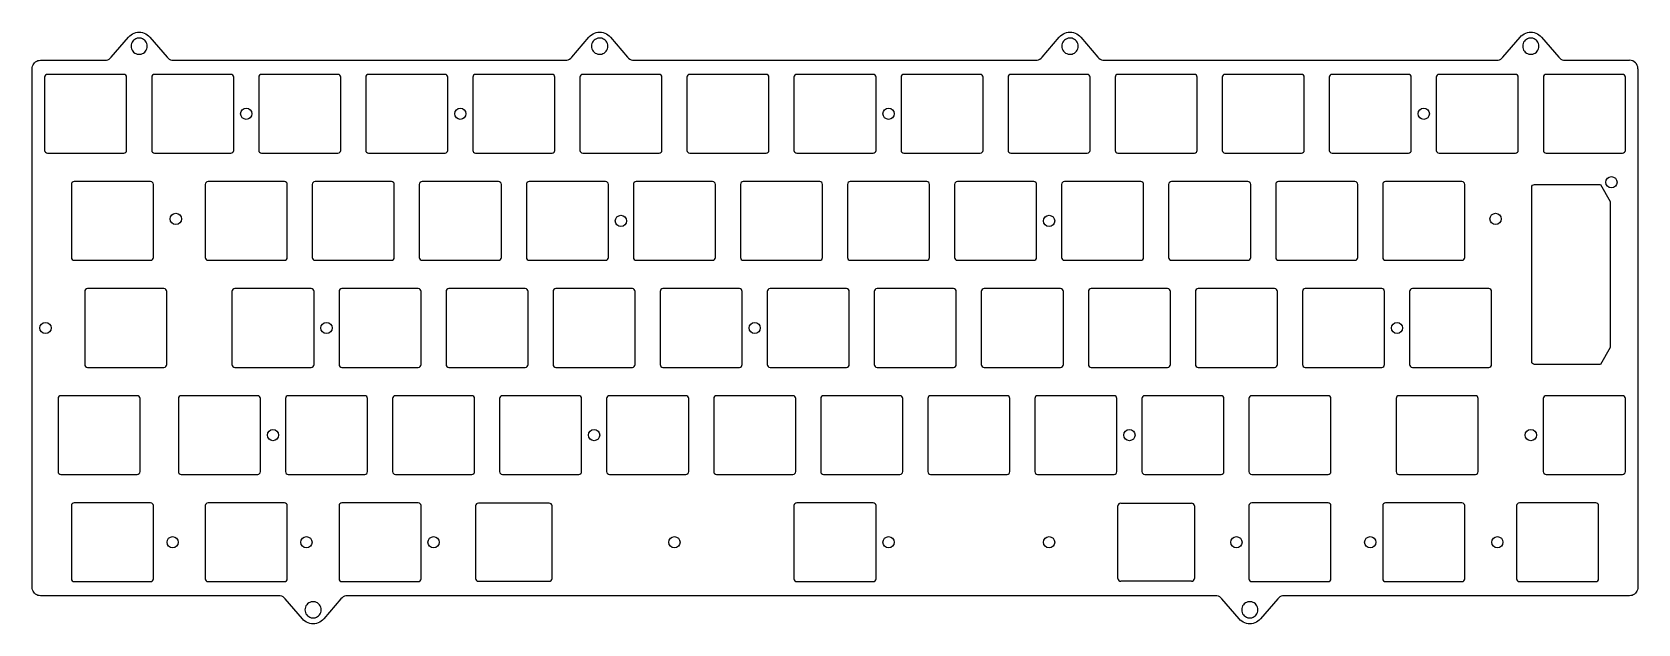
# Model space of a CAD drawing. Header units: millimetres. Extents: x -10 to 276, y -91 to 15.
import ezdxf

# ---------------------------------------------------------------- set-up
doc = ezdxf.new("R2010")
doc.units = ezdxf.units.MM
doc.layers.get('0').update_dxf_attribs({"linetype": 'CONTINUOUS'})
doc.layers.add('BLACK', color=7, linetype='CONTINUOUS')
doc.layers.add('Edge.Cuts', color=53, linetype='CONTINUOUS')

msp = doc.modelspace()

# ---------------------------------------------------------------- linework, layer by layer
for points in [[(240.35, 6.5), (240.35, -6.5, 0.4142123908), (240.85, -7), (254.45, -7, 0.4142135624), (254.95, -6.5), (254.95, 6.5, 0.4142135624), (254.45, 7), (240.85, 7, 0.4142123908)], [(259.4, 6.5), (259.4, -6.5, 0.4142123908), (259.9, -7), (273.5, -7, 0.4142135624), (274, -6.5), (274, 6.5, 0.4142135624), (273.5, 7), (259.9, 7, 0.4142123908)], [(257.34375, -44.075), (257.34375, -13.075, -0.4142135624), (257.84375, -12.575), (269.56175, -12.575), (271.29375, -15.575), (271.29375, -41.575), (269.56175, -44.575), (257.84375, -44.575, -0.4142123908)], [(235.59375, -31.6), (235.59375, -44.6, 0.4142123908), (236.09375, -45.1), (249.69375, -45.1, 0.4142135624), (250.19375, -44.6), (250.19375, -31.6, 0.4142135624), (249.69375, -31.1), (236.09375, -31.1, 0.4142123908)], [(-4.91875, -50.65), (-4.91875, -63.65, 0.4142123908), (-4.41875, -64.15), (9.18125, -64.15, 0.4142135624), (9.68125, -63.65), (9.68125, -50.65, 0.4142135624), (9.18125, -50.15), (-4.41875, -50.15, 0.4142123908)], [(16.5125, -50.65), (16.5125, -63.65, 0.4142123908), (17.0125, -64.15), (30.6125, -64.15, 0.4142135624), (31.1125, -63.65), (31.1125, -50.65, 0.4142135624), (30.6125, -50.15), (17.0125, -50.15, 0.4142123908)]]:
    msp.add_lwpolyline(points, format="xyb", close=True)
for centre in [(238.125, 0), (271.51875, -12.175), (233.3625, -38.1), (33.3375, -57.15)]:
    msp.add_circle(centre, 1)
at = {"layer": 'BLACK', "linetype": 'Continuous'}
for p, q in [((13.94375, -31.1), (0.343751, -31.1)), ((-0.15625, -31.6), (-0.15625, -44.6)), ((14.44375, -44.6), (14.44375, -31.6)), ((0.343751, -45.1), (13.94375, -45.1)), ((233.20625, -50.652003), (233.20625, -63.652051)), ((247.306162, -50.152051), (233.70625, -50.152051)), ((247.80625, -63.651903), (247.80625, -50.644041)), ((259.397462, -50.652003), (259.397462, -63.652003)), ((273.497462, -50.152003), (259.897462, -50.152003)), ((273.997462, -63.652003), (273.997462, -50.652003)), ((233.706262, -64.152051), (247.312407, -64.152051)), ((259.897462, -64.152003), (273.497462, -64.152003))]:
    msp.add_line(p, q, dxfattribs=at)
at = {"layer": 'BLACK'}
msp.add_circle((257.175, -57.15), 1, dxfattribs=at)
for centre, radius, start, end in [((0.343751, -31.600001), 0.500001, 90, 179.99988541), ((13.94375, -31.6), 0.5, 0, 90), ((0.343751, -44.599999), 0.500001, 180.00011459, 270), ((13.94375, -44.6), 0.5, 270, 0), ((233.706162, -50.652003), 0.499912, 89.98991497, 180), ((247.306162, -50.652203), 0.500152, 0.9350487, 90), ((259.897462, -50.652003), 0.5, 90, 180), ((273.497462, -50.652003), 0.5, 0, 90), ((233.706262, -63.652103), 0.499948, 179.99404138, 270), ((247.306062, -63.651903), 0.500188, 270.7268293, 0), ((259.897462, -63.652003), 0.5, 180, 270), ((273.497462, -63.652003), 0.5, 270, 0)]:
    msp.add_arc(centre, radius, start, end, dxfattribs=at)
at = {"layer": 'Edge.Cuts', "linetype": 'Continuous'}
for p, q in [((8.337382, 14.224895), (8.618017, 14.354666)), ((8.618017, 14.354666), (8.912525, 14.448805)), ((8.912525, 14.448805), (9.216401, 14.505871)), ((9.216401, 14.505871), (9.524997, 14.524991)), ((9.524997, 14.524991), (9.833593, 14.505874)), ((9.833593, 14.505874), (10.137469, 14.44881)), ((10.137469, 14.44881), (10.431978, 14.354674)), ((10.431978, 14.354674), (10.712614, 14.224904)), ((90.287375, 14.224918), (90.568012, 14.354695)), ((90.568012, 14.354695), (90.862522, 14.448838)), ((90.862522, 14.448838), (91.166401, 14.505906)), ((91.166401, 14.505906), (91.475, 14.525027)), ((91.475, 14.525027), (91.783599, 14.505907)), ((91.783599, 14.505907), (92.087478, 14.448841)), ((92.087478, 14.448841), (92.381989, 14.3547)), ((92.381989, 14.3547), (92.662626, 14.224924)), ((173.987374, 14.224917), (174.26801, 14.354694)), ((174.26801, 14.354694), (174.56252, 14.448837)), ((174.56252, 14.448837), (174.866398, 14.505905)), ((174.866398, 14.505905), (175.174997, 14.525027)), ((175.174997, 14.525027), (175.483595, 14.505908)), ((175.483595, 14.505908), (175.787474, 14.448842)), ((175.787474, 14.448842), (176.081984, 14.354702)), ((176.081984, 14.354702), (176.362622, 14.224927)), ((255.987389, 14.224872), (256.268024, 14.354638)), ((256.268024, 14.354638), (256.56253, 14.448773)), ((256.56253, 14.448773), (256.866404, 14.505837)), ((256.866404, 14.505837), (257.174997, 14.524956)), ((257.174997, 14.524956), (257.48359, 14.505839)), ((257.48359, 14.505839), (257.787464, 14.448778)), ((257.787464, 14.448778), (258.081971, 14.354646)), ((258.081971, 14.354646), (258.362607, 14.224882)), ((4.567996, 10.05351), (7.620182, 13.644165)), ((7.620182, 13.644165), (7.834619, 13.866906)), ((7.834619, 13.866906), (8.074911, 14.061475)), ((8.074911, 14.061475), (8.337382, 14.224895)), ((8.094776, 12.263662), (8.075, 12.025)), ((8.075, 12.025), (8.094776, 11.786338)), ((8.153565, 12.495814), (8.094776, 12.263662)), ((8.094776, 11.786338), (8.153565, 11.554186)), ((8.249763, 12.715124), (8.153565, 12.495814)), ((8.153565, 11.554186), (8.249763, 11.334876)), ((8.380746, 12.915608), (8.249763, 12.715124)), ((8.542942, 13.0918), (8.380746, 12.915608)), ((8.731925, 13.238891), (8.542942, 13.0918)), ((8.942542, 13.352871), (8.731925, 13.238891)), ((9.169046, 13.43063), (8.942542, 13.352871)), ((9.40526, 13.470048), (9.169046, 13.43063)), ((9.64474, 13.470048), (9.40526, 13.470048)), ((9.880954, 13.43063), (9.64474, 13.470048)), ((10.107458, 13.352871), (9.880954, 13.43063)), ((10.318075, 13.238891), (10.107458, 13.352871)), ((10.507058, 13.0918), (10.318075, 13.238891)), ((10.669254, 12.915608), (10.507058, 13.0918)), ((10.800237, 12.715124), (10.669254, 12.915608)), ((10.712614, 14.224904), (10.975086, 14.061487)), ((10.896435, 12.495814), (10.800237, 12.715124)), ((10.800237, 11.334876), (10.896435, 11.554186)), ((10.955224, 12.263662), (10.896435, 12.495814)), ((10.896435, 11.554186), (10.955224, 11.786338)), ((10.975, 12.025), (10.955224, 12.263662)), ((10.955224, 11.786338), (10.975, 12.025)), ((10.975086, 14.061487), (11.21538, 13.86692)), ((11.21538, 13.86692), (11.429806, 13.64417)), ((11.429806, 13.64417), (14.482003, 10.053504)), ((86.517996, 10.05351), (89.570182, 13.644165)), ((89.570182, 13.644165), (89.784615, 13.866915)), ((89.784615, 13.866915), (90.024905, 14.061491)), ((90.024905, 14.061491), (90.287375, 14.224918)), ((90.044778, 12.263662), (90.025002, 12.025)), ((90.025002, 12.025), (90.044778, 11.786338)), ((90.103567, 12.495814), (90.044778, 12.263662)), ((90.044778, 11.786338), (90.103567, 11.554186)), ((90.199765, 12.715124), (90.103567, 12.495814)), ((90.103567, 11.554186), (90.199765, 11.334876)), ((90.330748, 12.915608), (90.199765, 12.715124)), ((90.492944, 13.0918), (90.330748, 12.915608)), ((90.681927, 13.238891), (90.492944, 13.0918)), ((90.892544, 13.352871), (90.681927, 13.238891)), ((91.119048, 13.43063), (90.892544, 13.352871)), ((91.355262, 13.470048), (91.119048, 13.43063)), ((91.594742, 13.470048), (91.355262, 13.470048)), ((91.830956, 13.43063), (91.594742, 13.470048)), ((92.05746, 13.352871), (91.830956, 13.43063)), ((92.268077, 13.238891), (92.05746, 13.352871)), ((92.45706, 13.0918), (92.268077, 13.238891)), ((92.619256, 12.915608), (92.45706, 13.0918)), ((92.750239, 12.715124), (92.619256, 12.915608)), ((92.662626, 14.224924), (92.925098, 14.061499)), ((92.846437, 12.495814), (92.750239, 12.715124)), ((92.750239, 11.334876), (92.846437, 11.554186)), ((92.905226, 12.263662), (92.846437, 12.495814)), ((92.846437, 11.554186), (92.905226, 11.786338)), ((92.925002, 12.025), (92.905226, 12.263662)), ((92.905226, 11.786338), (92.925002, 12.025)), ((92.925098, 14.061499), (93.165388, 13.866924)), ((93.165388, 13.866924), (93.379822, 13.644175)), ((93.379822, 13.644175), (96.432005, 10.053504)), ((170.217996, 10.05351), (173.270182, 13.644165)), ((173.270182, 13.644165), (173.484615, 13.866914)), ((173.484615, 13.866914), (173.724904, 14.06149)), ((173.724904, 14.06149), (173.987374, 14.224917)), ((173.744776, 12.263662), (173.725, 12.025)), ((173.725, 12.025), (173.744776, 11.786338)), ((173.803565, 12.495814), (173.744776, 12.263662)), ((173.744776, 11.786338), (173.803565, 11.554186)), ((173.899763, 12.715124), (173.803565, 12.495814)), ((173.803565, 11.554186), (173.899763, 11.334876)), ((174.030746, 12.915608), (173.899763, 12.715124)), ((174.192942, 13.0918), (174.030746, 12.915608)), ((174.381925, 13.238891), (174.192942, 13.0918)), ((174.592542, 13.352871), (174.381925, 13.238891)), ((174.819046, 13.43063), (174.592542, 13.352871)), ((175.05526, 13.470048), (174.819046, 13.43063)), ((175.29474, 13.470048), (175.05526, 13.470048)), ((175.530954, 13.43063), (175.29474, 13.470048)), ((175.757458, 13.352871), (175.530954, 13.43063)), ((175.968075, 13.238891), (175.757458, 13.352871)), ((176.157058, 13.0918), (175.968075, 13.238891)), ((176.319254, 12.915608), (176.157058, 13.0918)), ((176.450237, 12.715124), (176.319254, 12.915608)), ((176.362622, 14.224927), (176.625093, 14.061502)), ((176.546435, 12.495814), (176.450237, 12.715124)), ((176.450237, 11.334876), (176.546435, 11.554186)), ((176.605224, 12.263662), (176.546435, 12.495814)), ((176.546435, 11.554186), (176.605224, 11.786338)), ((176.625, 12.025), (176.605224, 12.263662)), ((176.605224, 11.786338), (176.625, 12.025)), ((176.625093, 14.061502), (176.865384, 13.866928)), ((176.865384, 13.866928), (177.079806, 13.64417)), ((177.079806, 13.64417), (180.132003, 10.053504)), ((252.217996, 10.05351), (255.270182, 13.644165)), ((255.270182, 13.644165), (255.484624, 13.866898)), ((255.484624, 13.866898), (255.724918, 14.061459)), ((255.724918, 14.061459), (255.987389, 14.224872)), ((255.744776, 12.263662), (255.725, 12.025)), ((255.725, 12.025), (255.744776, 11.786338)), ((255.803565, 12.495814), (255.744776, 12.263662)), ((255.744776, 11.786338), (255.803565, 11.554186)), ((255.899763, 12.715124), (255.803565, 12.495814)), ((255.803565, 11.554186), (255.899763, 11.334876)), ((256.030746, 12.915608), (255.899763, 12.715124)), ((256.192942, 13.0918), (256.030746, 12.915608)), ((256.381925, 13.238891), (256.192942, 13.0918)), ((256.592542, 13.352871), (256.381925, 13.238891)), ((256.819046, 13.43063), (256.592542, 13.352871)), ((257.05526, 13.470048), (256.819046, 13.43063)), ((257.29474, 13.470048), (257.05526, 13.470048)), ((257.530954, 13.43063), (257.29474, 13.470048)), ((257.757458, 13.352871), (257.530954, 13.43063)), ((257.968075, 13.238891), (257.757458, 13.352871)), ((258.157058, 13.0918), (257.968075, 13.238891)), ((258.319254, 12.915608), (258.157058, 13.0918)), ((258.450237, 12.715124), (258.319254, 12.915608)), ((258.362607, 14.224882), (258.625079, 14.061471)), ((258.546435, 12.495814), (258.450237, 12.715124)), ((258.450237, 11.334876), (258.546435, 11.554186)), ((258.605224, 12.263662), (258.546435, 12.495814)), ((258.546435, 11.554186), (258.605224, 11.786338)), ((258.625, 12.025), (258.605224, 12.263662)), ((258.605224, 11.786338), (258.625, 12.025)), ((258.625079, 14.061471), (258.865375, 13.866912)), ((258.865375, 13.866912), (259.079806, 13.64417)), ((259.079806, 13.64417), (262.132003, 10.053504)), ((-9.451505, 8.488478), (-9.361409, 8.70591)), ((-9.361409, 8.70591), (-9.238418, 8.906577)), ((-9.238418, 8.906577), (-9.085558, 9.085541)), ((-9.085558, 9.085541), (-8.90659, 9.238396)), ((-8.90659, 9.238396), (-8.705919, 9.361381)), ((-8.705919, 9.361381), (-8.488484, 9.451471)), ((-8.488484, 9.451471), (-8.259635, 9.506446)), ((-8.259635, 9.506446), (-8.025004, 9.52496)), ((-8.025004, 9.52496), (3.425108, 9.525)), ((3.425108, 9.525), (3.683699, 9.547457)), ((3.683699, 9.547457), (3.934549, 9.61414)), ((3.934549, 9.61414), (4.170143, 9.72308)), ((4.170143, 9.72308), (4.383423, 9.871014)), ((4.383423, 9.871014), (4.567996, 10.05351)), ((8.249763, 11.334876), (8.380746, 11.134392)), ((8.380746, 11.134392), (8.542942, 10.9582)), ((8.542942, 10.9582), (8.731925, 10.811109)), ((8.731925, 10.811109), (8.942542, 10.697129)), ((8.942542, 10.697129), (9.169046, 10.61937)), ((9.169046, 10.61937), (9.40526, 10.579952)), ((9.40526, 10.579952), (9.64474, 10.579952)), ((9.64474, 10.579952), (9.880954, 10.61937)), ((9.880954, 10.61937), (10.107458, 10.697129)), ((10.107458, 10.697129), (10.318075, 10.811109)), ((10.318075, 10.811109), (10.507058, 10.9582)), ((10.507058, 10.9582), (10.669254, 11.134392)), ((10.669254, 11.134392), (10.800237, 11.334876)), ((14.482003, 10.053504), (14.666657, 9.871103)), ((14.666657, 9.871103), (14.87993, 9.72319)), ((14.87993, 9.72319), (15.1155, 9.614237)), ((15.1155, 9.614237), (15.366319, 9.547504)), ((15.366319, 9.547504), (15.624886, 9.525)), ((15.624886, 9.525), (85.37511, 9.525)), ((85.37511, 9.525), (85.633701, 9.547457)), ((85.633701, 9.547457), (85.88455, 9.614141)), ((85.88455, 9.614141), (86.120144, 9.723081)), ((86.120144, 9.723081), (86.333423, 9.871014)), ((86.333423, 9.871014), (86.517996, 10.05351)), ((90.199765, 11.334876), (90.330748, 11.134392)), ((90.330748, 11.134392), (90.492944, 10.9582)), ((90.492944, 10.9582), (90.681927, 10.811109)), ((90.681927, 10.811109), (90.892544, 10.697129)), ((90.892544, 10.697129), (91.119048, 10.61937)), ((91.119048, 10.61937), (91.355262, 10.579952)), ((91.355262, 10.579952), (91.594742, 10.579952)), ((91.594742, 10.579952), (91.830956, 10.61937)), ((91.830956, 10.61937), (92.05746, 10.697129)), ((92.05746, 10.697129), (92.268077, 10.811109)), ((92.268077, 10.811109), (92.45706, 10.9582)), ((92.45706, 10.9582), (92.619256, 11.134392)), ((92.619256, 11.134392), (92.750239, 11.334876)), ((96.432005, 10.053504), (96.616658, 9.871103)), ((96.616658, 9.871103), (96.829931, 9.72319)), ((96.829931, 9.72319), (97.0655, 9.614237)), ((97.0655, 9.614237), (97.316319, 9.547504)), ((97.316319, 9.547504), (97.574886, 9.525)), ((97.574886, 9.525), (169.075108, 9.525)), ((169.075108, 9.525), (169.333703, 9.547443)), ((169.333703, 9.547443), (169.584558, 9.61412)), ((169.584558, 9.61412), (169.820155, 9.72306)), ((169.820155, 9.72306), (170.033433, 9.870999)), ((170.033433, 9.870999), (170.217996, 10.05351)), ((173.899763, 11.334876), (174.030746, 11.134392)), ((174.030746, 11.134392), (174.192942, 10.9582)), ((174.192942, 10.9582), (174.381925, 10.811109)), ((174.381925, 10.811109), (174.592542, 10.697129)), ((174.592542, 10.697129), (174.819046, 10.61937)), ((174.819046, 10.61937), (175.05526, 10.579952)), ((175.05526, 10.579952), (175.29474, 10.579952)), ((175.29474, 10.579952), (175.530954, 10.61937)), ((175.530954, 10.61937), (175.757458, 10.697129)), ((175.757458, 10.697129), (175.968075, 10.811109)), ((175.968075, 10.811109), (176.157058, 10.9582)), ((176.157058, 10.9582), (176.319254, 11.134392)), ((176.319254, 11.134392), (176.450237, 11.334876)), ((180.132003, 10.053504), (180.31665, 9.871094)), ((180.31665, 9.871094), (180.529921, 9.723175)), ((180.529921, 9.723175), (180.765493, 9.614222)), ((180.765493, 9.614222), (181.016316, 9.547496)), ((181.016316, 9.547496), (181.274886, 9.525)), ((181.274886, 9.525), (251.075108, 9.525)), ((251.075108, 9.525), (251.333703, 9.547443)), ((251.333703, 9.547443), (251.584558, 9.61412)), ((251.584558, 9.61412), (251.820155, 9.72306)), ((251.820155, 9.72306), (252.033433, 9.870999)), ((252.033433, 9.870999), (252.217996, 10.05351)), ((255.899763, 11.334876), (256.030746, 11.134392)), ((256.030746, 11.134392), (256.192942, 10.9582)), ((256.192942, 10.9582), (256.381925, 10.811109)), ((256.381925, 10.811109), (256.592542, 10.697129)), ((256.592542, 10.697129), (256.819046, 10.61937)), ((256.819046, 10.61937), (257.05526, 10.579952)), ((257.05526, 10.579952), (257.29474, 10.579952)), ((257.29474, 10.579952), (257.530954, 10.61937)), ((257.530954, 10.61937), (257.757458, 10.697129)), ((257.757458, 10.697129), (257.968075, 10.811109)), ((257.968075, 10.811109), (258.157058, 10.9582)), ((258.157058, 10.9582), (258.319254, 11.134392)), ((258.319254, 11.134392), (258.450237, 11.334876)), ((262.132003, 10.053504), (262.31665, 9.871094)), ((262.31665, 9.871094), (262.529921, 9.723175)), ((262.529921, 9.723175), (262.765493, 9.614222)), ((262.765493, 9.614222), (263.016316, 9.547496)), ((263.016316, 9.547496), (263.274886, 9.525)), ((263.274886, 9.525), (274.725, 9.525)), ((-9.525004, 8.025), (-9.506488, 8.25963)), ((-9.524364, -84.225), (-9.525004, 8.025)), ((-9.506488, 8.25963), (-9.451505, 8.488478)), ((-7.3, 6.499999), (-7.3, -6.499999)), ((6.8, 7), (-6.799999, 7)), ((7.3, -6.5), (7.3, 6.5)), ((11.75, 6.5), (11.75, -6.5)), ((25.85, 7), (12.25, 7)), ((26.35, -6.5), (26.35, 6.5)), ((30.8, 6.5), (30.8, -6.5)), ((44.9, 7), (31.3, 7)), ((45.4, -6.5), (45.4, 6.5)), ((49.85, 6.5), (49.85, -6.5)), ((63.95, 7), (50.35, 7)), ((64.45, -6.5), (64.45, 6.5)), ((68.9, 6.5), (68.9, -6.5)), ((83, 7), (69.4, 7)), ((83.5, -6.5), (83.5, 6.5)), ((87.95, 6.5), (87.95, -6.5)), ((102.05, 7), (88.45, 7)), ((102.55, -6.5), (102.55, 6.5)), ((107, 6.5), (107, -6.5)), ((121.1, 7), (107.5, 7)), ((121.6, -6.5), (121.6, 6.5)), ((126.05, 6.5), (126.05, -6.5)), ((140.15, 7), (126.55, 7)), ((140.65, -6.5), (140.65, 6.5)), ((145.1, 6.5), (145.1, -6.5)), ((159.2, 7), (145.6, 7)), ((159.7, -6.5), (159.7, 6.5)), ((164.15, 6.5), (164.15, -6.5)), ((178.25, 7), (164.65, 7)), ((178.75, -6.5), (178.75, 6.5)), ((183.2, 6.5), (183.2, -6.5)), ((197.3, 7), (183.7, 7)), ((197.8, -6.5), (197.8, 6.5)), ((202.25, 6.5), (202.25, -6.5)), ((216.35, 7), (202.75, 7)), ((216.85, -6.5), (216.85, 6.5)), ((221.3, 6.5), (221.3, -6.5)), ((235.4, 7), (221.8, 7)), ((235.9, -6.5), (235.9, 6.5)), ((276.225636, 8.025), (276.224996, -84.225)), ((-6.799999, -7), (6.8, -7)), ((12.25, -7), (25.85, -7)), ((31.3, -7), (44.9, -7)), ((50.35, -7), (63.95, -7)), ((69.4, -7), (83, -7)), ((88.45, -7), (102.05, -7)), ((107.5, -7), (121.1, -7)), ((126.55, -7), (140.15, -7)), ((145.6, -7), (159.2, -7)), ((164.65, -7), (178.25, -7)), ((183.7, -7), (197.3, -7)), ((202.75, -7), (216.35, -7)), ((221.8, -7), (235.4, -7)), ((-2.5375, -12.550001), (-2.5375, -25.549999)), ((11.5625, -12.05), (-2.037499, -12.05)), ((12.0625, -25.55), (12.0625, -12.55)), ((21.275, -12.55), (21.275, -25.55)), ((35.375, -12.05), (21.775, -12.05)), ((35.875, -25.55), (35.875, -12.55)), ((40.325, -12.55), (40.325, -25.55)), ((54.425, -12.05), (40.825, -12.05)), ((54.925, -25.55), (54.925, -12.55)), ((59.375, -12.55), (59.375, -25.55)), ((73.475, -12.05), (59.875, -12.05)), ((73.975, -25.55), (73.975, -12.55)), ((78.425, -12.55), (78.425, -25.55)), ((92.525, -12.05), (78.925, -12.05)), ((93.025, -25.55), (93.025, -12.55)), ((97.475, -12.55), (97.475, -25.55)), ((111.575, -12.05), (97.975, -12.05)), ((112.075, -25.55), (112.075, -12.55)), ((116.525, -12.55), (116.525, -25.55)), ((130.625, -12.05), (117.025, -12.05)), ((131.125, -25.55), (131.125, -12.55)), ((135.575, -12.55), (135.575, -25.55)), ((149.675, -12.05), (136.075, -12.05)), ((150.175, -25.55), (150.175, -12.55)), ((154.625, -12.55), (154.625, -25.55)), ((168.725, -12.05), (155.125, -12.05)), ((169.225, -25.55), (169.225, -12.55)), ((173.675, -12.55), (173.675, -25.55)), ((187.775, -12.05), (174.175, -12.05)), ((188.275, -25.55), (188.275, -12.55)), ((192.725, -12.55), (192.725, -25.55)), ((206.825, -12.05), (193.225, -12.05)), ((207.325, -25.55), (207.325, -12.55)), ((211.775, -12.55), (211.775, -25.55)), ((225.875, -12.05), (212.275, -12.05)), ((226.375, -25.55), (226.375, -12.55)), ((230.825, -12.55), (230.825, -25.55)), ((244.925, -12.05), (231.325, -12.05)), ((245.425, -25.55), (245.425, -12.55)), ((-2.037499, -26.05), (11.5625, -26.05)), ((21.775, -26.05), (35.375, -26.05)), ((40.825, -26.05), (54.425, -26.05)), ((59.875, -26.05), (73.475, -26.05)), ((78.925, -26.05), (92.525, -26.05)), ((97.975, -26.05), (111.575, -26.05)), ((117.025, -26.05), (130.625, -26.05)), ((136.075, -26.05), (149.675, -26.05)), ((155.125, -26.05), (168.725, -26.05)), ((174.175, -26.05), (187.775, -26.05)), ((193.225, -26.05), (206.825, -26.05)), ((212.275, -26.05), (225.875, -26.05)), ((231.325, -26.05), (244.925, -26.05)), ((40.1375, -31.1), (26.5375, -31.1)), ((59.1875, -31.1), (45.5875, -31.1)), ((78.2375, -31.1), (64.6375, -31.1)), ((97.2875, -31.1), (83.6875, -31.1)), ((116.3375, -31.1), (102.7375, -31.1)), ((135.3875, -31.1), (121.7875, -31.1)), ((154.4375, -31.1), (140.8375, -31.1)), ((173.4875, -31.1), (159.8875, -31.1)), ((192.5375, -31.1), (178.9375, -31.1)), ((211.5875, -31.1), (197.9875, -31.1)), ((230.6375, -31.1), (217.0375, -31.1)), ((26.0375, -31.6), (26.0375, -44.6)), ((40.6375, -44.6), (40.6375, -31.6)), ((45.0875, -31.6), (45.0875, -44.6)), ((59.6875, -44.6), (59.6875, -31.6)), ((64.1375, -31.6), (64.1375, -44.6)), ((78.7375, -44.6), (78.7375, -31.6)), ((83.1875, -31.6), (83.1875, -44.6)), ((97.7875, -44.6), (97.7875, -31.6)), ((102.2375, -31.6), (102.2375, -44.6)), ((116.8375, -44.6), (116.8375, -31.6)), ((121.2875, -31.6), (121.2875, -44.6)), ((135.8875, -44.6), (135.8875, -31.6)), ((140.3375, -31.6), (140.3375, -44.6)), ((154.9375, -44.6), (154.9375, -31.6)), ((159.3875, -31.6), (159.3875, -44.6)), ((173.9875, -44.6), (173.9875, -31.6)), ((178.4375, -31.6), (178.4375, -44.6)), ((193.0375, -44.6), (193.0375, -31.6)), ((197.4875, -31.6), (197.4875, -44.6)), ((212.0875, -44.6), (212.0875, -31.6)), ((216.5375, -31.6), (216.5375, -44.6)), ((231.1375, -44.6), (231.1375, -31.6)), ((26.5375, -45.1), (40.1375, -45.1)), ((45.5875, -45.1), (59.1875, -45.1)), ((64.6375, -45.1), (78.2375, -45.1)), ((83.6875, -45.1), (97.2875, -45.1)), ((102.7375, -45.1), (116.3375, -45.1)), ((121.7875, -45.1), (135.3875, -45.1)), ((140.8375, -45.1), (154.4375, -45.1)), ((159.8875, -45.1), (173.4875, -45.1)), ((178.9375, -45.1), (192.5375, -45.1)), ((197.9875, -45.1), (211.5875, -45.1)), ((217.0375, -45.1), (230.6375, -45.1)), ((35.5625, -50.65), (35.5625, -63.65)), ((49.6625, -50.15), (36.0625, -50.15)), ((50.1625, -63.65), (50.1625, -50.65)), ((54.6125, -50.65), (54.6125, -63.65)), ((68.7125, -50.15), (55.1125, -50.15)), ((69.2125, -63.65), (69.2125, -50.65)), ((73.6625, -50.65), (73.6625, -63.65)), ((87.7625, -50.15), (74.1625, -50.15)), ((88.2625, -63.65), (88.2625, -50.65)), ((92.7125, -50.65), (92.7125, -63.65)), ((106.8125, -50.15), (93.2125, -50.15)), ((107.3125, -63.65), (107.3125, -50.65)), ((111.7625, -50.65), (111.7625, -63.65)), ((125.8625, -50.15), (112.2625, -50.15)), ((126.3625, -63.65), (126.3625, -50.65)), ((130.8125, -50.65), (130.8125, -63.65)), ((144.9125, -50.15), (131.3125, -50.15)), ((145.4125, -63.65), (145.4125, -50.65)), ((149.8625, -50.65), (149.8625, -63.65)), ((163.9625, -50.15), (150.3625, -50.15)), ((164.4625, -63.65), (164.4625, -50.65)), ((168.9125, -50.65), (168.9125, -63.65)), ((183.0125, -50.15), (169.4125, -50.15)), ((183.5125, -63.65), (183.5125, -50.65)), ((187.9625, -50.65), (187.9625, -63.65)), ((202.0625, -50.15), (188.4625, -50.15)), ((202.5625, -63.65), (202.5625, -50.65)), ((207.0125, -50.65), (207.0125, -63.65)), ((221.1125, -50.15), (207.5125, -50.15)), ((221.6125, -63.65), (221.6125, -50.65)), ((36.0625, -64.15), (49.6625, -64.15)), ((55.1125, -64.15), (68.7125, -64.15)), ((74.1625, -64.15), (87.7625, -64.15)), ((93.2125, -64.15), (106.8125, -64.15)), ((112.2625, -64.15), (125.8625, -64.15)), ((131.3125, -64.15), (144.9125, -64.15)), ((150.3625, -64.15), (163.9625, -64.15)), ((169.4125, -64.15), (183.0125, -64.15)), ((188.4625, -64.15), (202.0625, -64.15)), ((207.5125, -64.15), (221.1125, -64.15)), ((-2.5375, -69.700001), (-2.5375, -82.699999)), ((11.5625, -69.2), (-2.037499, -69.2)), ((12.0625, -82.7), (12.0625, -69.7)), ((21.275, -69.7), (21.275, -82.7)), ((35.375, -69.2), (21.775, -69.2)), ((35.875, -82.7), (35.875, -69.7)), ((45.0875, -69.7), (45.0875, -82.7)), ((59.1875, -69.2), (45.5875, -69.2)), ((59.6875, -82.7), (59.6875, -69.7)), ((69.3934, -69.75), (69.3934, -82.65)), ((82.4934, -69.25), (69.8934, -69.25)), ((82.9934, -82.65), (82.9934, -69.75)), ((126.05, -69.7), (126.05, -82.7)), ((140.15, -69.2), (126.55, -69.2)), ((140.65, -82.7), (140.65, -69.7)), ((183.7, -82.65), (183.7, -69.75)), ((184.2, -69.25), (196.8, -69.25)), ((197.3, -69.75), (197.3, -82.65)), ((207.0125, -69.7), (207.0125, -82.7)), ((221.1125, -69.2), (207.5125, -69.2)), ((221.6125, -82.7), (221.6125, -69.7)), ((230.825, -69.7), (230.825, -82.7)), ((244.925, -69.2), (231.325, -69.2)), ((245.425, -82.7), (245.425, -69.7)), ((254.6375, -69.7), (254.6375, -82.7)), ((268.7375, -69.2), (255.1375, -69.2)), ((269.2375, -82.7), (269.2375, -69.7)), ((-9.50593, -84.459605), (-9.524364, -84.225)), ((-9.451047, -84.688442), (-9.50593, -84.459605)), ((-9.361041, -84.905876), (-9.451047, -84.688442)), ((-9.238129, -85.106553), (-9.361041, -84.905876)), ((-9.085336, -85.28553), (-9.238129, -85.106553)), ((-8.906426, -85.438402), (-9.085336, -85.28553)), ((-8.705804, -85.561403), (-8.906426, -85.438402)), ((-8.48841, -85.651504), (-8.705804, -85.561403)), ((-8.259597, -85.706488), (-8.48841, -85.651504)), ((-8.025, -85.725), (-8.259597, -85.706488)), ((34.381356, -85.725), (-8.025, -85.725)), ((-2.037499, -83.2), (11.5625, -83.2)), ((21.775, -83.2), (35.375, -83.2)), ((34.639921, -85.747486), (34.381356, -85.725)), ((45.5875, -83.2), (59.1875, -83.2)), ((46.581142, -85.724995), (46.322561, -85.747475)), ((201.068856, -85.725), (46.581142, -85.724995)), ((69.8934, -83.15), (82.4934, -83.15)), ((126.55, -83.2), (140.15, -83.2)), ((196.8, -83.15), (184.2, -83.15)), ((201.327461, -85.747414), (201.068856, -85.725)), ((207.5125, -83.2), (221.1125, -83.2)), ((213.268642, -85.725), (213.010088, -85.747784)), ((274.724996, -85.72504), (213.268642, -85.725)), ((231.325, -83.2), (244.925, -83.2)), ((255.1375, -83.2), (268.7375, -83.2)), ((274.959669, -85.706619), (274.724996, -85.72504)), ((275.188567, -85.651699), (274.959669, -85.706619)), ((275.406052, -85.561638), (275.188567, -85.651699)), ((275.606766, -85.438655), (275.406052, -85.561638)), ((275.785763, -85.28578), (275.606766, -85.438655)), ((275.938633, -85.106778), (275.785763, -85.28578)), ((276.06161, -84.906061), (275.938633, -85.106778)), ((276.151665, -84.688573), (276.06161, -84.906061)), ((276.206577, -84.459673), (276.151665, -84.688573)), ((276.224996, -84.225), (276.206577, -84.459673)), ((34.890738, -85.814212), (34.639921, -85.747486)), ((35.126289, -85.923192), (34.890738, -85.814212)), ((35.339517, -86.071161), (35.126289, -85.923192)), ((35.524247, -86.253503), (35.339517, -86.071161)), ((38.576436, -89.84416), (35.524247, -86.253503)), ((39.051026, -87.986338), (39.03125, -88.225)), ((39.03125, -88.225), (39.051026, -88.463662)), ((39.109815, -87.754186), (39.051026, -87.986338)), ((39.051026, -88.463662), (39.109815, -88.695814)), ((39.206013, -87.534876), (39.109815, -87.754186)), ((39.336996, -87.334392), (39.206013, -87.534876)), ((39.499192, -87.1582), (39.336996, -87.334392)), ((39.688175, -87.011109), (39.499192, -87.1582)), ((39.898792, -86.897129), (39.688175, -87.011109)), ((40.125296, -86.81937), (39.898792, -86.897129)), ((40.36151, -86.779952), (40.125296, -86.81937)), ((40.60099, -86.779952), (40.36151, -86.779952)), ((40.837204, -86.81937), (40.60099, -86.779952)), ((41.063708, -86.897129), (40.837204, -86.81937)), ((41.274325, -87.011109), (41.063708, -86.897129)), ((41.463308, -87.1582), (41.274325, -87.011109)), ((41.625504, -87.334392), (41.463308, -87.1582)), ((41.756487, -87.534876), (41.625504, -87.334392)), ((41.852685, -87.754186), (41.756487, -87.534876)), ((41.911474, -87.986338), (41.852685, -87.754186)), ((41.852685, -88.695814), (41.911474, -88.463662)), ((41.93125, -88.225), (41.911474, -87.986338)), ((41.911474, -88.463662), (41.93125, -88.225)), ((45.438246, -86.2535), (42.386059, -89.844157)), ((45.62285, -86.071041), (45.438246, -86.2535)), ((45.836136, -85.923126), (45.62285, -86.071041)), ((46.071723, -85.814184), (45.836136, -85.923126)), ((46.322561, -85.747475), (46.071723, -85.814184)), ((201.578327, -85.81408), (201.327461, -85.747414)), ((201.813938, -85.923011), (201.578327, -85.81408)), ((202.027234, -86.070941), (201.813938, -85.923011)), ((202.211747, -86.253503), (202.027234, -86.070941)), ((205.263932, -89.844155), (202.211747, -86.253503)), ((205.738526, -87.986338), (205.71875, -88.225)), ((205.71875, -88.225), (205.738526, -88.463662)), ((205.797315, -87.754186), (205.738526, -87.986338)), ((205.738526, -88.463662), (205.797315, -88.695814)), ((205.893513, -87.534876), (205.797315, -87.754186)), ((206.024496, -87.334392), (205.893513, -87.534876)), ((206.186692, -87.1582), (206.024496, -87.334392)), ((206.375675, -87.011109), (206.186692, -87.1582)), ((206.586292, -86.897129), (206.375675, -87.011109)), ((206.812796, -86.81937), (206.586292, -86.897129)), ((207.04901, -86.779952), (206.812796, -86.81937)), ((207.28849, -86.779952), (207.04901, -86.779952)), ((207.524704, -86.81937), (207.28849, -86.779952)), ((207.751208, -86.897129), (207.524704, -86.81937)), ((207.961825, -87.011109), (207.751208, -86.897129)), ((208.150808, -87.1582), (207.961825, -87.011109)), ((208.313004, -87.334392), (208.150808, -87.1582)), ((208.443987, -87.534876), (208.313004, -87.334392)), ((208.540185, -87.754186), (208.443987, -87.534876)), ((208.598974, -87.986338), (208.540185, -87.754186)), ((208.540185, -88.695814), (208.598974, -88.463662)), ((208.61875, -88.225), (208.598974, -87.986338)), ((208.598974, -88.463662), (208.61875, -88.225)), ((212.125746, -86.2535), (209.073559, -89.844157)), ((212.31038, -86.071119), (212.125746, -86.2535)), ((212.523679, -85.923281), (212.31038, -86.071119)), ((212.759265, -85.814417), (212.523679, -85.923281)), ((213.010088, -85.747784), (212.759265, -85.814417)), ((38.790828, -90.066948), (38.576436, -89.84416)), ((39.031121, -90.261524), (38.790828, -90.066948)), ((39.293596, -90.424949), (39.031121, -90.261524)), ((39.109815, -88.695814), (39.206013, -88.915124)), ((39.206013, -88.915124), (39.336996, -89.115608)), ((39.574237, -90.554724), (39.293596, -90.424949)), ((39.336996, -89.115608), (39.499192, -89.2918)), ((39.499192, -89.2918), (39.688175, -89.438891)), ((39.86875, -90.648864), (39.574237, -90.554724)), ((39.688175, -89.438891), (39.898792, -89.552871)), ((40.172632, -90.705929), (39.86875, -90.648864)), ((39.898792, -89.552871), (40.125296, -89.63063)), ((40.125296, -89.63063), (40.36151, -89.670048)), ((40.481234, -90.725045), (40.172632, -90.705929)), ((40.36151, -89.670048), (40.60099, -89.670048)), ((40.789836, -90.705922), (40.481234, -90.725045)), ((40.60099, -89.670048), (40.837204, -89.63063)), ((41.093717, -90.64885), (40.789836, -90.705922)), ((40.837204, -89.63063), (41.063708, -89.552871)), ((41.063708, -89.552871), (41.274325, -89.438891)), ((41.388228, -90.554704), (41.093717, -90.64885)), ((41.274325, -89.438891), (41.463308, -89.2918)), ((41.668866, -90.424923), (41.388228, -90.554704)), ((41.463308, -89.2918), (41.625504, -89.115608)), ((41.625504, -89.115608), (41.756487, -88.915124)), ((41.931337, -90.261492), (41.668866, -90.424923)), ((41.756487, -88.915124), (41.852685, -88.695814)), ((42.171627, -90.066911), (41.931337, -90.261492)), ((42.386059, -89.844157), (42.171627, -90.066911)), ((205.478328, -90.066936), (205.263932, -89.844155)), ((205.718624, -90.261505), (205.478328, -90.066936)), ((205.981099, -90.424924), (205.718624, -90.261505)), ((205.797315, -88.695814), (205.893513, -88.915124)), ((205.893513, -88.915124), (206.024496, -89.115608)), ((206.261739, -90.554694), (205.981099, -90.424924)), ((206.024496, -89.115608), (206.186692, -89.2918)), ((206.186692, -89.2918), (206.375675, -89.438891)), ((206.556252, -90.648831), (206.261739, -90.554694)), ((206.375675, -89.438891), (206.586292, -89.552871)), ((206.860132, -90.705894), (206.556252, -90.648831)), ((206.586292, -89.552871), (206.812796, -89.63063)), ((206.812796, -89.63063), (207.04901, -89.670048)), ((207.168731, -90.72501), (206.860132, -90.705894)), ((207.04901, -89.670048), (207.28849, -89.670048)), ((207.47733, -90.705888), (207.168731, -90.72501)), ((207.28849, -89.670048), (207.524704, -89.63063)), ((207.781209, -90.648819), (207.47733, -90.705888)), ((207.524704, -89.63063), (207.751208, -89.552871)), ((207.751208, -89.552871), (207.961825, -89.438891)), ((208.07572, -90.554677), (207.781209, -90.648819)), ((207.961825, -89.438891), (208.150808, -89.2918)), ((208.356357, -90.424901), (208.07572, -90.554677)), ((208.150808, -89.2918), (208.313004, -89.115608)), ((208.313004, -89.115608), (208.443987, -88.915124)), ((208.61883, -90.261477), (208.356357, -90.424901)), ((208.443987, -88.915124), (208.540185, -88.695814)), ((208.859122, -90.066903), (208.61883, -90.261477)), ((209.073559, -89.844157), (208.859122, -90.066903))]:
    msp.add_line(p, q, dxfattribs=at)
at = {"layer": 'Edge.Cuts'}
for centre in [(28.575, 0), (66.675, 0), (142.875, 0), (16.04875, -18.7), (95.25, -19.05), (171.45, -19.05), (250.9012, -18.7), (-7.14375, -38.1), (42.8625, -38.1), (119.0625, -38.1), (90.4875, -57.15), (185.7375, -57.15), (15.478125, -76.2), (39.290625, -76.2), (61.9125, -76.2), (104.775, -76.2), (142.875, -76.2), (171.45, -76.2), (204.7875, -76.2), (228.6, -76.2), (251.221875, -76.2)]:
    msp.add_circle(centre, 1, dxfattribs=at)
for centre, radius, start, end in [((274.725636, 8.025), 1.5, 0, 90), ((-6.799999, 6.499999), 0.500001, 90, 180), ((6.8, 6.5), 0.5, 0, 90), ((12.25, 6.5), 0.5, 90, 180), ((25.85, 6.5), 0.5, 0, 90), ((31.3, 6.5), 0.5, 90, 180), ((44.9, 6.5), 0.5, 0, 90), ((50.35, 6.5), 0.5, 90, 180), ((63.95, 6.5), 0.5, 0, 90), ((69.4, 6.5), 0.5, 90, 180), ((83, 6.5), 0.5, 0, 90), ((88.45, 6.5), 0.5, 90, 180), ((102.05, 6.5), 0.5, 0, 90), ((107.5, 6.5), 0.5, 90, 180), ((121.1, 6.5), 0.5, 0, 90), ((126.55, 6.5), 0.5, 90, 180), ((140.15, 6.5), 0.5, 0, 90), ((145.6, 6.5), 0.5, 90, 180), ((159.2, 6.5), 0.5, 0, 90), ((164.65, 6.5), 0.5, 90, 180), ((178.25, 6.5), 0.5, 0, 90), ((183.7, 6.5), 0.5, 90, 180), ((197.3, 6.5), 0.5, 0, 90), ((202.75, 6.5), 0.5, 90, 180), ((216.35, 6.5), 0.5, 0, 90), ((221.8, 6.5), 0.5, 90, 180), ((235.4, 6.5), 0.5, 0, 90), ((-6.799999, -6.499999), 0.500001, 180, 270), ((6.8, -6.5), 0.5, 270, 0), ((12.25, -6.5), 0.5, 180, 270), ((25.85, -6.5), 0.5, 270, 0), ((31.3, -6.5), 0.5, 180, 270), ((44.9, -6.5), 0.5, 270, 0), ((50.35, -6.5), 0.5, 180, 270), ((63.95, -6.5), 0.5, 270, 0), ((69.4, -6.5), 0.5, 180, 270), ((83, -6.5), 0.5, 270, 0), ((88.45, -6.5), 0.5, 180, 270), ((102.05, -6.5), 0.5, 270, 0), ((107.5, -6.5), 0.5, 180, 270), ((121.1, -6.5), 0.5, 270, 0), ((126.55, -6.5), 0.5, 180, 270), ((140.15, -6.5), 0.5, 270, 0), ((145.6, -6.5), 0.5, 180, 270), ((159.2, -6.5), 0.5, 270, 0), ((164.65, -6.5), 0.5, 180, 270), ((178.25, -6.5), 0.5, 270, 0), ((183.7, -6.5), 0.5, 180, 270), ((197.3, -6.5), 0.5, 270, 0), ((202.75, -6.5), 0.5, 180, 270), ((216.35, -6.5), 0.5, 270, 0), ((221.8, -6.5), 0.5, 180, 270), ((235.4, -6.5), 0.5, 270, 0), ((-2.037499, -12.550001), 0.500001, 90, 180), ((11.5625, -12.55), 0.5, 0, 90), ((21.775, -12.55), 0.5, 90, 180), ((35.375, -12.55), 0.5, 0, 90), ((40.825, -12.55), 0.5, 90, 180), ((54.425, -12.55), 0.5, 0, 90), ((59.875, -12.55), 0.5, 90, 180), ((73.475, -12.55), 0.5, 0, 90), ((78.925, -12.55), 0.5, 90, 180), ((92.525, -12.55), 0.5, 0, 90), ((97.975, -12.55), 0.5, 90, 180), ((111.575, -12.55), 0.5, 0, 90), ((117.025, -12.55), 0.5, 90, 180), ((130.625, -12.55), 0.5, 0, 90), ((136.075, -12.55), 0.5, 90, 180), ((149.675, -12.55), 0.5, 0, 90), ((155.125, -12.55), 0.5, 90, 180), ((168.725, -12.55), 0.5, 0, 90), ((174.175, -12.55), 0.5, 90, 180), ((187.775, -12.55), 0.5, 0, 90), ((193.225, -12.55), 0.5, 90, 180), ((206.825, -12.55), 0.5, 0, 90), ((212.275, -12.55), 0.5, 90, 180), ((225.875, -12.55), 0.5, 0, 90), ((231.325, -12.55), 0.5, 90, 180), ((244.925, -12.55), 0.5, 0, 90), ((-2.037499, -25.549999), 0.500001, 180, 270), ((11.5625, -25.55), 0.5, 270, 0), ((21.775, -25.55), 0.5, 180, 270), ((35.375, -25.55), 0.5, 270, 0), ((40.825, -25.55), 0.5, 180, 270), ((54.425, -25.55), 0.5, 270, 0), ((59.875, -25.55), 0.5, 180, 270), ((73.475, -25.55), 0.5, 270, 0), ((78.925, -25.55), 0.5, 180, 270), ((92.525, -25.55), 0.5, 270, 0), ((97.975, -25.55), 0.5, 180, 270), ((111.575, -25.55), 0.5, 270, 0), ((117.025, -25.55), 0.5, 180, 270), ((130.625, -25.55), 0.5, 270, 0), ((136.075, -25.55), 0.5, 180, 270), ((149.675, -25.55), 0.5, 270, 0), ((155.125, -25.55), 0.5, 180, 270), ((168.725, -25.55), 0.5, 270, 0), ((174.175, -25.55), 0.5, 180, 270), ((187.775, -25.55), 0.5, 270, 0), ((193.225, -25.55), 0.5, 180, 270), ((206.825, -25.55), 0.5, 270, 0), ((212.275, -25.55), 0.5, 180, 270), ((225.875, -25.55), 0.5, 270, 0), ((231.325, -25.55), 0.5, 180, 270), ((244.925, -25.55), 0.5, 270, 0), ((26.5375, -31.6), 0.5, 90, 180), ((40.1375, -31.6), 0.5, 0, 90), ((45.5875, -31.6), 0.5, 90, 180), ((59.1875, -31.6), 0.5, 0, 90), ((64.6375, -31.6), 0.5, 90, 180), ((78.2375, -31.6), 0.5, 0, 90), ((83.6875, -31.6), 0.5, 90, 180), ((97.2875, -31.6), 0.5, 0, 90), ((102.7375, -31.6), 0.5, 90, 180), ((116.3375, -31.6), 0.5, 0, 90), ((121.7875, -31.6), 0.5, 90, 180), ((135.3875, -31.6), 0.5, 0, 90), ((140.8375, -31.6), 0.5, 90, 180), ((154.4375, -31.6), 0.5, 0, 90), ((159.8875, -31.6), 0.5, 90, 180), ((173.4875, -31.6), 0.5, 0, 90), ((178.9375, -31.6), 0.5, 90, 180), ((192.5375, -31.6), 0.5, 0, 90), ((197.9875, -31.6), 0.5, 90, 180), ((211.5875, -31.6), 0.5, 0, 90), ((217.0375, -31.6), 0.5, 90, 180), ((230.6375, -31.6), 0.5, 0, 90), ((26.5375, -44.6), 0.5, 180, 270), ((40.1375, -44.6), 0.5, 270, 0), ((45.5875, -44.6), 0.5, 180, 270), ((59.1875, -44.6), 0.5, 270, 0), ((64.6375, -44.6), 0.5, 180, 270), ((78.2375, -44.6), 0.5, 270, 0), ((83.6875, -44.6), 0.5, 180, 270), ((97.2875, -44.6), 0.5, 270, 0), ((102.7375, -44.6), 0.5, 180, 270), ((116.3375, -44.6), 0.5, 270, 0), ((121.7875, -44.6), 0.5, 180, 270), ((135.3875, -44.6), 0.5, 270, 0), ((140.8375, -44.6), 0.5, 180, 270), ((154.4375, -44.6), 0.5, 270, 0), ((159.8875, -44.6), 0.5, 180, 270), ((173.4875, -44.6), 0.5, 270, 0), ((178.9375, -44.6), 0.5, 180, 270), ((192.5375, -44.6), 0.5, 270, 0), ((197.9875, -44.6), 0.5, 180, 270), ((211.5875, -44.6), 0.5, 270, 0), ((217.0375, -44.6), 0.5, 180, 270), ((230.6375, -44.6), 0.5, 270, 0), ((36.0625, -50.65), 0.5, 90, 180), ((49.6625, -50.65), 0.5, 0, 90), ((55.1125, -50.65), 0.5, 90, 180), ((68.7125, -50.65), 0.5, 0, 90), ((74.1625, -50.65), 0.5, 90, 180), ((87.7625, -50.65), 0.5, 0, 90), ((93.2125, -50.65), 0.5, 90, 180), ((106.8125, -50.65), 0.5, 0, 90), ((112.2625, -50.65), 0.5, 90, 180), ((125.8625, -50.65), 0.5, 0, 90), ((131.3125, -50.65), 0.5, 90, 180), ((144.9125, -50.65), 0.5, 0, 90), ((150.3625, -50.65), 0.5, 90, 180), ((163.9625, -50.65), 0.5, 0, 90), ((169.4125, -50.65), 0.5, 90, 180), ((183.0125, -50.65), 0.5, 0, 90), ((188.4625, -50.65), 0.5, 90, 180), ((202.0625, -50.65), 0.5, 0, 90), ((207.5125, -50.65), 0.5, 90, 180), ((221.1125, -50.65), 0.5, 0, 90), ((36.0625, -63.65), 0.5, 180, 270), ((49.6625, -63.65), 0.5, 270, 0), ((55.1125, -63.65), 0.5, 180, 270), ((68.7125, -63.65), 0.5, 270, 0), ((74.1625, -63.65), 0.5, 180, 270), ((87.7625, -63.65), 0.5, 270, 0), ((93.2125, -63.65), 0.5, 180, 270), ((106.8125, -63.65), 0.5, 270, 0), ((112.2625, -63.65), 0.5, 180, 270), ((125.8625, -63.65), 0.5, 270, 0), ((131.3125, -63.65), 0.5, 180, 270), ((144.9125, -63.65), 0.5, 270, 0), ((150.3625, -63.65), 0.5, 180, 270), ((163.9625, -63.65), 0.5, 270, 0), ((169.4125, -63.65), 0.5, 180, 270), ((183.0125, -63.65), 0.5, 270, 0), ((188.4625, -63.65), 0.5, 180, 270), ((202.0625, -63.65), 0.5, 270, 0), ((207.5125, -63.65), 0.5, 180, 270), ((221.1125, -63.65), 0.5, 270, 0), ((-2.037478, -69.700041), 0.500022, 90.00240623, 179.99541654), ((11.562522, -69.700041), 0.500041, 0.00469846, 90.00252081), ((21.775022, -69.700041), 0.500022, 90.00252081, 179.99530195), ((35.375022, -69.700041), 0.500041, 0.00469846, 90.00252081), ((45.587522, -69.700041), 0.500022, 90.00252081, 179.99530195), ((59.187522, -69.700041), 0.500041, 0.00469846, 90.00252081), ((69.893422, -69.750041), 0.500022, 90.00252081, 179.99530195), ((82.493422, -69.750041), 0.500041, 0.00469846, 90.00252081), ((126.550022, -69.700041), 0.500022, 90.00252081, 179.99530195), ((140.150022, -69.700041), 0.500041, 0.00469846, 90.00252081), ((184.200022, -69.750041), 0.500022, 90.00252081, 179.99530195), ((196.800022, -69.750041), 0.500041, 0.00469846, 90.00252081), ((207.512522, -69.700041), 0.500022, 90.00252081, 179.99530195), ((221.112522, -69.700041), 0.500041, 0.00469846, 90.00252081), ((231.325022, -69.700041), 0.500022, 90.00252081, 179.99530195), ((244.925022, -69.700041), 0.500041, 0.00469846, 90.00252081), ((255.137522, -69.700041), 0.500022, 90.00252081, 179.99530195), ((268.737522, -69.700041), 0.500041, 0.00469846, 90.00252081), ((-2.037478, -82.700041), 0.499959, 179.99518737, 269.99759338), ((11.562522, -82.700041), 0.499978, 269.99747878, 0.00469846), ((21.775022, -82.700041), 0.499959, 179.99530195, 269.99747878), ((35.375022, -82.700041), 0.499978, 269.99747878, 0.00469846), ((45.587522, -82.700041), 0.499959, 179.99530195, 269.99747878), ((59.187522, -82.700041), 0.499978, 269.99747878, 0.00469846), ((69.893422, -82.650041), 0.499959, 179.99530195, 269.99747878), ((82.493422, -82.650041), 0.499978, 269.99747878, 0.00469846), ((126.550022, -82.700041), 0.499959, 179.99530195, 269.99747878), ((140.150022, -82.700041), 0.499978, 269.99747878, 0.00469846), ((184.200022, -82.650041), 0.499959, 179.99530195, 269.99747878), ((196.800022, -82.650041), 0.499978, 269.99747878, 0.00469846), ((207.512522, -82.700041), 0.499959, 179.99530195, 269.99747878), ((221.112522, -82.700041), 0.499978, 269.99747878, 0.00469846), ((231.325022, -82.700041), 0.499959, 179.99530195, 269.99747878), ((244.925022, -82.700041), 0.499978, 269.99747878, 0.00469846), ((255.137522, -82.700041), 0.499959, 179.99530195, 269.99747878), ((268.737522, -82.700041), 0.499978, 269.99747878, 0.00469846)]:
    msp.add_arc(centre, radius, start, end, dxfattribs=at)

doc.saveas('drawing.dxf')
